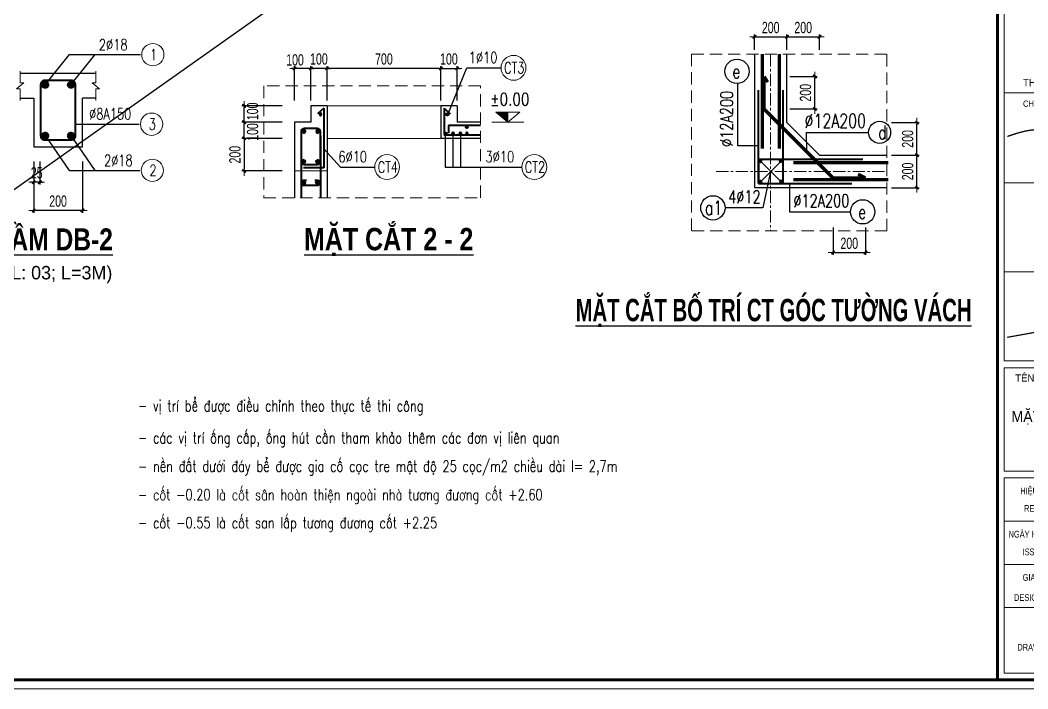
# Model space of a CAD drawing. Header units: millimetres. Extents: x 142758 to 365363, y -504867 to -449406.
# Drawn here: x 276103 to 288505, y -478817 to -470591 of the extents above; entities that cross this region are included whole.
import ezdxf
from ezdxf.enums import TextEntityAlignment as Align

# ---------------------------------------------------------------- set-up
doc = ezdxf.new("R2010")
doc.units = ezdxf.units.MM
doc.header["$LTSCALE"] = 20
doc.header["$MEASUREMENT"] = 0
doc.header["$PDMODE"] = 32
for name, pattern in [('CENTERX2', [4, 2.5, -0.5, 0.5, -0.5]), ('DASHDOT', [1, 0.5, -0.25, 0, -0.25]), ('HIDDEN', [0.375, 0.25, -0.125])]:
    doc.linetypes.add(name, pattern=pattern)
doc.layers.get('Defpoints').update_dxf_attribs({"color": 1})
for name, color, linetype, lineweight in [('06', 6, 'Continuous', 40), ('EG Net dam3', 1, 'Continuous', 70), ('EG Text2', 7, 'Continuous', 18), ('ISO', 153, 'Continuous', 13), ('LC Dim', 8, 'Continuous', 18), ('LC ISO', 153, 'Continuous', 13), ('LC MANH DUT', 35, 'HIDDEN', 5), ('LC Net dam 1', 30, 'Continuous', 30), ('LC Net dam2', 6, 'Continuous', 40), ('LC Net manh', 16, 'Continuous', 5), ('LC Net thay', 7, 'Continuous', 25), ('LC Net truc', 8, 'DASHDOT', 13), ('LC Text1', 3, 'Continuous', 20), ('LC Text2', 7, 'Continuous', 25), ('Thep', 3, 'Continuous', 40)]:
    doc.layers.add(name, color=color, linetype=linetype, lineweight=lineweight)
doc.layers.add('KCS_Plotter', color=11, linetype='Continuous', plot=False)
doc.layers.add('Khungten_LCDI', color=7, linetype='Continuous')
doc.styles.add('HOATBIF', font='hoatbif.shx', dxfattribs={"width": 0.7})
doc.styles.add('Khungten', font='VHAVAN.TTF', dxfattribs={"width": 0.9, "height": 5000})
doc.styles.add('LC 1', font='VHAVANB.TTF')
doc.styles.add('LC 3', font='vnsimli.shx', dxfattribs={"width": 0.75})
doc.styles.add('LC3', font='VHARIALB.TTF', dxfattribs={"width": 0.8})
doc.styles.add('T1', font='Vnsimli.shx', dxfattribs={"width": 0.8})
doc.styles.add('Title', font='VHBLACK.TTF', dxfattribs={"width": 0.8})
doc.styles.add('VNAVANTH', font='VHAVANB.TTF', dxfattribs={"width": 0.6})
doc.dimstyles.new('MONG', dxfattribs={"dimscale": 50, "dimtxt": 2.5, "dimasz": 0.35, "dimexe": 0.5, "dimexo": 0, "dimgap": 0.8, "dimtad": 1, "dimdec": 0, "dimzin": 0, "dimdsep": 46, "dimtxsty": 'HOATBIF', "dimblk1": 'DOT', "dimblk2": 'DOT', "dimsah": 1, "dimcen": -1, "dimdle": 1, "dimclrd": 256, "dimclre": 256, "dimclrt": 4, "dimadec": 3, "dimazin": 2, "dimtfac": 0.333333, "dimtdec": 0, "dimtix": 1, "dimtmove": 2, "dimatfit": 3, "dimldrblk": 'DOT', "dimfxl": 1, "dimtvp": 0.833333, "dimtolj": 1, "dimtzin": 0, "dimarcsym": 0})

# ---------------------------------------------------------------- blocks, each defined once
blk = doc.blocks.new('thep1')
at = {"layer": '06'}
for p, q in [((-38351, -70262), (-38267, -70346)), ((-38351, -70346), (-38267, -70262)), ((-38309, -70244), (-38309, -70364)), ((-38369, -70304), (-38249, -70304))]:
    blk.add_line(p, q, dxfattribs=at)
blk.add_circle((-38309, -70304), 60, dxfattribs=at)
blk = doc.blocks.new('DOT')
at = {"layer": 'LC Dim'}
blk.add_line((-3, 0), (3, 0), dxfattribs=at)
at = {"layer": 'LC Dim', "color": 4}
blk.add_line((-1, -1), (1, 1), dxfattribs=at)
blk.add_lwpolyline([(0.5, 1), (-1, -0.5), (-0.5, -1), (1, 0.5)], close=True, dxfattribs=at)
blk = doc.blocks.new('*D205')
at = {"layer": 'Defpoints', "color": 0, "ltscale": 2, "transparency": 16777216}
for p in [(279680, -471184), (279680, -471581), (279880, -471581)]:
    blk.add_point(p, dxfattribs=at)
at = {"layer": 'LC Dim', "lineweight": -2, "ltscale": 2, "transparency": 16777216}
for p, q in [((279660, -471184), (279641, -471184)), ((279680, -471581), (279680, -471156)), ((279880, -471184), (279680, -471184)), ((279880, -471581), (279880, -471156)), ((279899, -471184), (279919, -471184))]:
    blk.add_line(p, q, dxfattribs=at)
at = {"layer": 'LC Dim', "lineweight": -2, "ltscale": 2, "transparency": 16777216, "xscale": 19.46, "yscale": 19.46, "zscale": 19.46}
blk.add_blockref('DOT', (279680, -471184), dxfattribs=at)
at = {"layer": 'LC Dim', "lineweight": -2, "ltscale": 2, "transparency": 16777216, "xscale": 19.46, "yscale": 19.46, "zscale": 19.46, "rotation": 180}
blk.add_blockref('DOT', (279880, -471184), dxfattribs=at)
at = {"layer": 'LC Dim', "color": 4, "ltscale": 2, "transparency": 16777216, "insert": (279780, -471070), "char_height": 139, "attachment_point": 5, "style": 'HOATBIF'}
blk.add_mtext('\\A1;100', dxfattribs=at)
blk = doc.blocks.new('_Dot')
at = {"color": 0, "linetype": 'ByBlock', "lineweight": -2}
blk.add_line((-0.5, 0), (-1, 0), dxfattribs=at)
at = {"color": 0, "linetype": 'ByBlock', "const_width": 0.5}
blk.add_lwpolyline([(-0.25, 0, 1), (0.25, 0, 1)], format="xyb", close=True, dxfattribs=at)
blk = doc.blocks.new('*D206')
at = {"layer": 'Defpoints', "color": 0, "ltscale": 2, "transparency": 16777216}
for p in [(278861, -471846), (279328, -471846), (279328, -472046)]:
    blk.add_point(p, dxfattribs=at)
at = {"layer": 'LC Dim', "lineweight": -2, "ltscale": 2, "transparency": 16777216}
for p, q in [((279328, -471846), (278833, -471846)), ((278861, -472026), (278861, -471865)), ((279328, -472046), (278833, -472046))]:
    blk.add_line(p, q, dxfattribs=at)
at = {"layer": 'LC Dim', "lineweight": -2, "ltscale": 2, "transparency": 16777216, "xscale": 19.46, "yscale": 19.46, "zscale": 19.46}
for p, rotation in [((278861, -471846), 90), ((278861, -472046), 270)]:
    blk.add_blockref('DOT', p, dxfattribs=dict(at, rotation=rotation))
at = {"layer": 'LC Dim', "color": 4, "ltscale": 2, "transparency": 16777216, "insert": (278964, -471967), "char_height": 139, "attachment_point": 5, "rotation": 90, "style": 'HOATBIF'}
blk.add_mtext('\\A1;100', dxfattribs=at)
blk = doc.blocks.new('Caodo1')
at = {"layer": 'LC Text1'}
blk.add_hatch(color=256, dxfattribs=at).paths.add_polyline_path([(0, 200), (0, 0), (243, 200)])
for p, q in [((324, 0), (-324, 0)), ((0, 0), (0, 200))]:
    blk.add_line(p, q, dxfattribs=at)
blk.add_lwpolyline([(-243, 200), (243, 200), (0, 0), (0, 0)], close=True, dxfattribs=at)
at = {"layer": 'LC Text1', "style": 'T1', "width": 0.8}
blk.add_attdef('%%P0,00', text='', height=250, dxfattribs=at).set_placement((-39, 460), align=Align.MIDDLE_CENTER)
blk = doc.blocks.new('*D234')
at = {"layer": 'Defpoints', "color": 0, "ltscale": 2, "transparency": 16777216}
for p in [(279880, -471184), (279880, -471581), (281280, -471581)]:
    blk.add_point(p, dxfattribs=at)
at = {"layer": 'LC Dim', "lineweight": -2, "ltscale": 2, "transparency": 16777216}
for p, q in [((279880, -471581), (279880, -471156)), ((281260, -471184), (279899, -471184)), ((281280, -471581), (281280, -471156))]:
    blk.add_line(p, q, dxfattribs=at)
at = {"layer": 'LC Dim', "lineweight": -2, "ltscale": 2, "transparency": 16777216, "xscale": 19.46, "yscale": 19.46, "zscale": 19.46, "rotation": 180}
blk.add_blockref('DOT', (279880, -471184), dxfattribs=at)
at = {"layer": 'LC Dim', "lineweight": -2, "ltscale": 2, "transparency": 16777216, "xscale": 19.46, "yscale": 19.46, "zscale": 19.46}
blk.add_blockref('DOT', (281280, -471184), dxfattribs=at)
at = {"layer": 'LC Dim', "color": 4, "ltscale": 2, "transparency": 16777216, "insert": (280580, -471070), "char_height": 139, "attachment_point": 5, "style": 'HOATBIF'}
blk.add_mtext('\\A1;700', dxfattribs=at)
blk = doc.blocks.new('*D235')
at = {"layer": 'Defpoints', "color": 0, "ltscale": 2, "transparency": 16777216}
for p in [(281480, -471184), (281280, -471581), (281480, -471581)]:
    blk.add_point(p, dxfattribs=at)
at = {"layer": 'LC Dim', "lineweight": -2, "ltscale": 2, "transparency": 16777216}
for p, q in [((281260, -471184), (281241, -471184)), ((281280, -471581), (281280, -471156)), ((281280, -471184), (281480, -471184)), ((281480, -471581), (281480, -471156)), ((281499, -471184), (281519, -471184))]:
    blk.add_line(p, q, dxfattribs=at)
at = {"layer": 'LC Dim', "lineweight": -2, "ltscale": 2, "transparency": 16777216, "xscale": 19.46, "yscale": 19.46, "zscale": 19.46}
blk.add_blockref('DOT', (281280, -471184), dxfattribs=at)
at = {"layer": 'LC Dim', "lineweight": -2, "ltscale": 2, "transparency": 16777216, "xscale": 19.46, "yscale": 19.46, "zscale": 19.46, "rotation": 180}
blk.add_blockref('DOT', (281480, -471184), dxfattribs=at)
at = {"layer": 'LC Dim', "color": 4, "ltscale": 2, "transparency": 16777216, "insert": (281380, -471070), "char_height": 139, "attachment_point": 5, "style": 'HOATBIF'}
blk.add_mtext('\\A1;100', dxfattribs=at)
blk = doc.blocks.new('*D236')
at = {"layer": 'Defpoints', "color": 0, "ltscale": 2, "transparency": 16777216}
for p in [(278861, -471646), (279328, -471646), (279328, -471846)]:
    blk.add_point(p, dxfattribs=at)
at = {"layer": 'LC Dim', "lineweight": -2, "ltscale": 2, "transparency": 16777216}
for p, q in [((279328, -471646), (278833, -471646)), ((278861, -471826), (278861, -471665)), ((279328, -471846), (278833, -471846))]:
    blk.add_line(p, q, dxfattribs=at)
at = {"layer": 'LC Dim', "lineweight": -2, "ltscale": 2, "transparency": 16777216, "xscale": 19.46, "yscale": 19.46, "zscale": 19.46}
for p, rotation in [((278861, -471646), 90), ((278861, -471846), 270)]:
    blk.add_blockref('DOT', p, dxfattribs=dict(at, rotation=rotation))
at = {"layer": 'LC Dim', "color": 4, "ltscale": 2, "transparency": 16777216, "insert": (278964, -471713), "char_height": 139, "attachment_point": 5, "rotation": 90, "style": 'HOATBIF'}
blk.add_mtext('\\A1;100', dxfattribs=at)
blk = doc.blocks.new('*D237')
at = {"layer": 'Defpoints', "color": 0, "ltscale": 2, "transparency": 16777216}
for p in [(279480, -471184), (279480, -471581), (279680, -471581)]:
    blk.add_point(p, dxfattribs=at)
at = {"layer": 'LC Dim', "lineweight": -2, "ltscale": 2, "transparency": 16777216}
for p, q in [((279460, -471184), (279441, -471184)), ((279480, -471581), (279480, -471156)), ((279680, -471184), (279480, -471184)), ((279680, -471581), (279680, -471156)), ((279699, -471184), (279719, -471184))]:
    blk.add_line(p, q, dxfattribs=at)
at = {"layer": 'LC Dim', "lineweight": -2, "ltscale": 2, "transparency": 16777216, "xscale": 19.46, "yscale": 19.46, "zscale": 19.46}
blk.add_blockref('DOT', (279480, -471184), dxfattribs=at)
at = {"layer": 'LC Dim', "lineweight": -2, "ltscale": 2, "transparency": 16777216, "xscale": 19.46, "yscale": 19.46, "zscale": 19.46, "rotation": 180}
blk.add_blockref('DOT', (279680, -471184), dxfattribs=at)
at = {"layer": 'LC Dim', "color": 4, "ltscale": 2, "transparency": 16777216, "insert": (279486, -471081), "char_height": 139, "attachment_point": 5, "style": 'HOATBIF'}
blk.add_mtext('\\A1;100', dxfattribs=at)
blk = doc.blocks.new('TIEUDE1')
at = {"layer": 'LC Text2', "color": 7, "style": 'LC 1'}
blk.add_attdef('TIªU§Ò', text='', height=5, dxfattribs=at).set_placement((0, 0), align=Align.BOTTOM_CENTER)
blk.add_attdef('TL', text='', height=3, dxfattribs=at).set_placement((0, -2), align=Align.TOP_CENTER)
blk = doc.blocks.new('*D256')
at = {"layer": 'Defpoints', "color": 0, "ltscale": 0.001, "transparency": 16777216}
for p in [(279328, -472046), (278861, -472446), (279328, -472446)]:
    blk.add_point(p, dxfattribs=at)
at = {"layer": 'LC Dim', "lineweight": -2, "ltscale": 0.001, "transparency": 16777216}
for p, q in [((279328, -472046), (278833, -472046)), ((278861, -472065), (278861, -472426)), ((279328, -472446), (278833, -472446))]:
    blk.add_line(p, q, dxfattribs=at)
at = {"layer": 'LC Dim', "lineweight": -2, "ltscale": 0.001, "transparency": 16777216, "xscale": 19.46, "yscale": 19.46, "zscale": 19.46}
for p, rotation in [((278861, -472046), 90), ((278861, -472446), 270)]:
    blk.add_blockref('DOT', p, dxfattribs=dict(at, rotation=rotation))
at = {"layer": 'LC Dim', "color": 4, "ltscale": 0.001, "transparency": 16777216, "insert": (278747, -472246), "char_height": 139, "attachment_point": 5, "rotation": 90, "style": 'HOATBIF'}
blk.add_mtext('\\A1;200', dxfattribs=at)
blk = doc.blocks.new('*D251')
at = {"layer": 'Defpoints', "color": 0, "ltscale": 2, "transparency": 16777216}
for p in [(276270, -472330), (276870, -472330), (276270, -472932)]:
    blk.add_point(p, dxfattribs=at)
at = {"layer": 'LC Dim', "lineweight": -2, "ltscale": 2, "transparency": 16777216}
for p, q in [((276270, -472330), (276270, -472960)), ((276870, -472330), (276870, -472960)), ((276850, -472932), (276289, -472932))]:
    blk.add_line(p, q, dxfattribs=at)
at = {"layer": 'LC Dim', "lineweight": -2, "ltscale": 2, "transparency": 16777216, "xscale": 19.46, "yscale": 19.46, "zscale": 19.46, "rotation": 180}
blk.add_blockref('DOT', (276270, -472932), dxfattribs=at)
at = {"layer": 'LC Dim', "lineweight": -2, "ltscale": 2, "transparency": 16777216, "xscale": 19.46, "yscale": 19.46, "zscale": 19.46}
blk.add_blockref('DOT', (276870, -472932), dxfattribs=at)
at = {"layer": 'LC Dim', "color": 4, "ltscale": 2, "transparency": 16777216, "insert": (276570, -472818), "char_height": 139, "attachment_point": 5, "style": 'HOATBIF'}
blk.add_mtext('\\A1;200', dxfattribs=at)
blk = doc.blocks.new('*D252')
at = {"layer": 'Defpoints', "color": 0, "ltscale": 2, "transparency": 16777216}
for p in [(276270, -472330), (276345, -472330), (276270, -472584)]:
    blk.add_point(p, dxfattribs=at)
at = {"layer": 'LC Dim', "lineweight": -2, "ltscale": 2, "transparency": 16777216}
for p, q in [((276270, -472330), (276270, -472612)), ((276345, -472330), (276345, -472612)), ((276250, -472584), (276231, -472584)), ((276345, -472584), (276270, -472584)), ((276364, -472584), (276384, -472584))]:
    blk.add_line(p, q, dxfattribs=at)
at = {"layer": 'LC Dim', "lineweight": -2, "ltscale": 2, "transparency": 16777216, "xscale": 19.46, "yscale": 19.46, "zscale": 19.46}
blk.add_blockref('DOT', (276270, -472584), dxfattribs=at)
at = {"layer": 'LC Dim', "lineweight": -2, "ltscale": 2, "transparency": 16777216, "xscale": 19.46, "yscale": 19.46, "zscale": 19.46, "rotation": 180}
blk.add_blockref('DOT', (276345, -472584), dxfattribs=at)
at = {"layer": 'LC Dim', "color": 4, "ltscale": 2, "transparency": 16777216, "insert": (276307, -472470), "char_height": 139, "attachment_point": 5, "style": 'HOATBIF'}
blk.add_mtext('\\A1;25', dxfattribs=at)
blk = doc.blocks.new('NGUYEN BA QUANG')
at = {"layer": 'LC ISO', "const_width": 54}
for points in [[(-3416, -557, -0.001023), (-2231, -345, -0.008385), (-1869, -289, -0.026114), (-905, -212, -0.007166), (-491, -205, 0.001773), (-49, -203, 0.009736), (200, -197, 0.025773), (331, -186, 0.054465), (383, -173, 0.09183), (397, -166, 0.386262), (399, -152, 0.129793), (379, -135, 0.036801), (321, -108, 0.016128), (184, -59, -0.006736), (-183, 62, -0.023924), (-416, 154, -0.046785), (-684, 310, -0.041509), (-918, 503, -0.092678), (-1136, 813, -0.077778), (-1199, 1035, -0.070106), (-1196, 1141, -0.201572), (-1106, 1286, -0.091887), (-982, 1343, -0.118851), (-732, 1351, -0.227561), (-543, 1208, -0.055716), (-508, 1121, -0.035741), (-487, 1019, -0.022757), (-478, 904, -0.018678), (-477, 714, 0.005361), (-493, 294, 0.022501), (-487, 25, 0.024956), (-474, -85, 0.051878), (-451, -169, 0.084004), (-427, -209, 0.302699), (-372, -224, 0.091028), (-331, -204, 0.045769), (-285, -164, 0.031407), (-218, -87, 0.026473), (-114, 66, 0.038878), (124, 530, 0.063388), (207, 831, 0.030377), (243, 1236, 0.019395), (241, 1350, 0.050857), (231, 1429, 0.089259), (221, 1451, 0.446193), (202, 1454, 0.08967), (185, 1438, 0.048315), (156, 1388, 0.024568), (114, 1288, 0.037087), (24, 971, 0.06811), (7, 722, 0.007404), (19, 571, -0.009821), (27, 442, 0.013775), (38, 214, 0.023991), (46, 154, 0.068642), (58, 113, 0.168495), (71, 99, 0.190472), (82, 99, 0.135753), (102, 116, 0.042547), (133, 165, 0.037247), (185, 280, 0.083462), (192, 310, 0.752396), (189, 311, 0.077103), (170, 286, 0.067778), (106, 135, 0.079642), (97, 52, 0.07615), (107, 12, 0.090818), (168, -77, 0.162992), (233, -111, 0.134535), (287, -101, 0.046135), (315, -85, 0.0589), (372, -33, 0.033446), (431, 44, 0.020493), (492, 142, 0.018931), (584, 325, 0.012315), (712, 617, 0.006262), (906, 1114)], [(906, 1114, 0.006821), (929, 1272, 0.011774), (937, 1340, 0.026266), (938, 1394, 0.052103), (935, 1423, 0.076783), (930, 1436, 0.163971), (923, 1442, 0.170042), (914, 1442, 0.080479), (902, 1436, 0.05585), (881, 1417, 0.031056), (847, 1375, 0.025203), (791, 1286, 0.116129), (556, 476, 0.061974), (575, 166, 0.045365), (610, 47, 0.070676), (660, -41, 0.091415), (710, -86, 0.146905), (783, -104, 0.068448), (833, -95, 0.049636), (885, -72, 0.053986), (978, -6, 0.029209), (1056, 69, 0.021304), (1134, 162, 0.025491), (1250, 329, 0.068873), (1561, 1027, 0.01773), (1596, 1171, 0.037697), (1624, 1368, 0.029037), (1623, 1453, 0.04288), (1613, 1525, 0.066726), (1590, 1583, 0.100495), (1556, 1623, 0.111871), (1508, 1644, 0.054631), (1469, 1647, 0.041179), (1426, 1643, 0.04561), (1355, 1623, 0.04967), (1225, 1558, 0.109429), (829, 1164, 0.05047), (753, 1012, 0.368126), (1079, 156, 0.040655), (1223, 90, 0.031441), (1383, 42, 0.023503), (1557, 9, 0.017084), (1742, -10, 0.011936), (1936, -19, 0.009133), (2206, -21, 0.002915), (2480, -16)], [(274, -380, 0.002584), (99, -322, 0.004829), (-9, -289, 0.009549), (-104, -262, 0.02019), (-180, -245, 0.020391), (-210, -242, 0.037792), (-233, -241, 0.083891), (-249, -244, 0.129866), (-256, -250, 0.170647), (-258, -257, 0.074142), (-257, -264, 0.04333), (-253, -271, 0.038982), (-240, -290, 0.018381), (-209, -327, -0.006145), (-155, -388, -0.017161), (-112, -442, -0.029179), (-72, -502, -0.056277), (-39, -577, -0.025416), (-31, -610, -0.003247), (-24, -652, 0.033316), (-18, -677, 0.055631), (-12, -689, 0.087521), (-5, -698, 0.15828), (8, -703, 0.07777), (18, -702, 0.051495), (30, -698, 0.04838), (50, -685, 0.02792), (72, -667, 0.021215), (104, -635, 0.012757), (138, -596, 0.011354), (192, -528, 0.005945), (265, -430, -0.007904), (360, -301, -0.011483), (384, -270, -0.027823), (404, -249, -0.066961), (415, -240, -0.123545), (420, -238, -0.248584), (424, -240, -0.12084), (426, -246, -0.064597), (426, -260, -0.027008), (421, -289, -0.011306), (411, -326, -0.007085), (384, -419, 0.007773), (340, -569, 0.03162), (266, -923, 0.004795), (248, -1055)], [(-1368, -847, -0.004051), (-800, -737, -0.026384), (342, -582, -0.006339), (726, -556, -0.004215), (1111, -537, -0.002629), (1689, -517)]]:
    blk.add_lwpolyline(points, format="xyb", dxfattribs=at)
blk = doc.blocks.new('lcdi fix')
at = {"layer": 'Defpoints', "lineweight": 0}
blk.add_lwpolyline([(-1200, -14850), (-1200, 14850), (40800, 14850), (40800, -14850)], close=True, dxfattribs=at)
at = {"layer": 'Khungten_LCDI', "color": 5, "lineweight": 60}
blk.add_line((36600, 14650), (36600, -14650), dxfattribs=at)
at = {"layer": 'Khungten_LCDI', "color": 9, "lineweight": 15}
for p, q in [((40450, -11100), (36750, -11100)), ((40450, -12067), (36750, -12067)), ((40450, -13033), (36750, -13033))]:
    blk.add_line(p, q, dxfattribs=at)
at = {"layer": 'Khungten_LCDI', "color": 5, "lineweight": 60}
blk.add_lwpolyline([(0, -14650), (0, 14650), (40600, 14650), (40600, -14650)], close=True, dxfattribs=at)
at = {"layer": 'Khungten_LCDI', "color": 9, "lineweight": 15}
for points in [[(36750, -1522), (40450, -1522), (40450, 446), (36750, 446)], [(36750, -1522), (40450, -1522), (40450, -3535), (36750, -3535)], [(36750, -1522), (40450, -1522), (40450, -3535), (36750, -3535)], [(36750, -5526), (40450, -5526), (40450, -3535), (36750, -3535)], [(36750, -7517), (40450, -7517), (40450, -5526), (36750, -5526)], [(36750, -9983), (40450, -9983), (40450, -7667), (36750, -7667)], [(36750, -14500), (40450, -14500), (40450, -10133), (36750, -10133)]]:
    blk.add_lwpolyline(points, close=True, dxfattribs=at)
at = {"layer": 'LC ISO', "const_width": 29.4}
blk.add_lwpolyline([(36820, -2496, -0.005589), (36989, -2439, -0.022453), (37203, -2380, -0.038343), (37420, -2348, -0.012299)], format="xyb", dxfattribs=at)
at = {"layer": 'LC Net dam 1', "xscale": 0.4999999956119037, "yscale": 0.4999999956119037, "zscale": 0.4999999956119037}
blk.add_blockref('NGUYEN BA QUANG', (38525, -6710), dxfattribs=at)
at = {"color": 7}
for s, style, p in [('ths. bïi tr\xadêng giang', 'VNAVANTH', (38515, -1371)), ('tªn b¶n vÏ - drawing title', 'Khungten', (38566, -7977))]:
    blk.add_text(s, height=160, dxfattribs=dict(at, style=style)).set_placement(p, align=Align.CENTER)
at = {"color": 7, "style": 'Khungten'}
for s, height, width, p in [('chñ tr× thiÕt kÕ - designed by', 140, 0.9, (38566, -1832)), ('chñ tr× thiÕt kÕ - designed by', 140, 0.9, (38566, -1832)), ('hiÖu chØnh', 150, 0.8, (37592, -10499)), ('revision', 150, 0.8, (37592, -10891)), ('ngµy hoµn thµnh', 150, 0.8, (37654, -11466)), ('issue date', 150, 0.8, (37654, -11862)), ('giai ®o¹n', 150, 0.8, (37592, -12433)), ('design stage', 150, 0.8, (37592, -12883)), ('drawing nO', 150, 0.8, (37592, -13994))]:
    blk.add_text(s, height=height, dxfattribs=dict(at, width=width)).set_placement(p, align=Align.CENTER)
at = {"color": 7, "style": 'Khungten', "width": 0.8}
for tag, p in [('REVISION', (39499, -10746)), ('NGAYHT', (39546, -11609))]:
    blk.add_attdef(tag, text='', height=200, dxfattribs=at).set_placement(p, align=Align.CENTER)
at = {"layer": 'LC Text1', "style": 'Title', "width": 1.485915}
for tag, p, p2 in [('TENBANVE1', (36913, -8886), (40339, -8886)), ('TENBANVE2', (36913, -9562), (40339, -9562))]:
    blk.add_attdef(tag, text='', height=250, dxfattribs=at).set_placement(p, p2, align=Align.FIT)
at = {"layer": 'LC Text1', "style": 'Title', "width": 0.7}
blk.add_attdef('SOBANVE', text='', height=250, dxfattribs=at).set_placement((39562, -13896), align=Align.CENTER)
blk = doc.blocks.new('*D340')
at = {"layer": 'Defpoints', "color": 0, "ltscale": 2, "transparency": 16777216}
for p in [(286828, -472252), (287140, -472252), (286828, -472652)]:
    blk.add_point(p, dxfattribs=at)
at = {"layer": 'LC Dim', "lineweight": -2, "ltscale": 2, "transparency": 16777216}
for p, q in [((286828, -472252), (287168, -472252)), ((287140, -472632), (287140, -472271)), ((286828, -472652), (287168, -472652))]:
    blk.add_line(p, q, dxfattribs=at)
at = {"layer": 'LC Dim', "lineweight": -2, "ltscale": 2, "transparency": 16777216, "xscale": 19.46, "yscale": 19.46, "zscale": 19.46}
for p, rotation in [((287140, -472252), 90), ((287140, -472652), 270)]:
    blk.add_blockref('DOT', p, dxfattribs=dict(at, rotation=rotation))
at = {"layer": 'LC Dim', "color": 4, "ltscale": 2, "transparency": 16777216, "insert": (287026, -472452), "char_height": 139, "attachment_point": 5, "rotation": 90, "style": 'HOATBIF'}
blk.add_mtext('\\A1;200', dxfattribs=at)
blk = doc.blocks.new('*D341')
at = {"layer": 'Defpoints', "color": 0, "ltscale": 2, "transparency": 16777216}
for p in [(286828, -471852), (287140, -471852), (286828, -472252)]:
    blk.add_point(p, dxfattribs=at)
at = {"layer": 'LC Dim', "lineweight": -2, "ltscale": 2, "transparency": 16777216}
for p, q in [((286828, -471852), (287168, -471852)), ((287140, -472232), (287140, -471871)), ((286828, -472252), (287168, -472252))]:
    blk.add_line(p, q, dxfattribs=at)
at = {"layer": 'LC Dim', "lineweight": -2, "ltscale": 2, "transparency": 16777216, "xscale": 19.46, "yscale": 19.46, "zscale": 19.46}
for p, rotation in [((287140, -471852), 90), ((287140, -472252), 270)]:
    blk.add_blockref('DOT', p, dxfattribs=dict(at, rotation=rotation))
at = {"layer": 'LC Dim', "color": 4, "ltscale": 2, "transparency": 16777216, "insert": (287026, -472052), "char_height": 139, "attachment_point": 5, "rotation": 90, "style": 'HOATBIF'}
blk.add_mtext('\\A1;200', dxfattribs=at)
blk = doc.blocks.new('*D342')
at = {"layer": 'Defpoints', "color": 0, "ltscale": 2, "transparency": 16777216}
for p in [(285540, -470797), (285140, -470958), (285540, -470958)]:
    blk.add_point(p, dxfattribs=at)
at = {"layer": 'LC Dim', "lineweight": -2, "ltscale": 2, "transparency": 16777216}
for p, q in [((285140, -470958), (285140, -470769)), ((285159, -470797), (285520, -470797)), ((285540, -470958), (285540, -470769))]:
    blk.add_line(p, q, dxfattribs=at)
at = {"layer": 'LC Dim', "lineweight": -2, "ltscale": 2, "transparency": 16777216, "xscale": 19.46, "yscale": 19.46, "zscale": 19.46, "rotation": 180}
blk.add_blockref('DOT', (285140, -470797), dxfattribs=at)
at = {"layer": 'LC Dim', "lineweight": -2, "ltscale": 2, "transparency": 16777216, "xscale": 19.46, "yscale": 19.46, "zscale": 19.46}
blk.add_blockref('DOT', (285540, -470797), dxfattribs=at)
at = {"layer": 'LC Dim', "color": 4, "ltscale": 2, "transparency": 16777216, "insert": (285340, -470683), "char_height": 139, "attachment_point": 5, "style": 'HOATBIF'}
blk.add_mtext('\\A1;200', dxfattribs=at)
blk = doc.blocks.new('*D343')
at = {"layer": 'Defpoints', "color": 0, "ltscale": 2, "transparency": 16777216}
for p in [(285940, -470797), (285540, -470958), (285940, -470958)]:
    blk.add_point(p, dxfattribs=at)
at = {"layer": 'LC Dim', "lineweight": -2, "ltscale": 2, "transparency": 16777216}
for p, q in [((285540, -470958), (285540, -470769)), ((285559, -470797), (285920, -470797)), ((285940, -470958), (285940, -470769))]:
    blk.add_line(p, q, dxfattribs=at)
at = {"layer": 'LC Dim', "lineweight": -2, "ltscale": 2, "transparency": 16777216, "xscale": 19.46, "yscale": 19.46, "zscale": 19.46, "rotation": 180}
blk.add_blockref('DOT', (285540, -470797), dxfattribs=at)
at = {"layer": 'LC Dim', "lineweight": -2, "ltscale": 2, "transparency": 16777216, "xscale": 19.46, "yscale": 19.46, "zscale": 19.46}
blk.add_blockref('DOT', (285940, -470797), dxfattribs=at)
at = {"layer": 'LC Dim', "color": 4, "ltscale": 2, "transparency": 16777216, "insert": (285740, -470683), "char_height": 139, "attachment_point": 5, "style": 'HOATBIF'}
blk.add_mtext('\\A1;200', dxfattribs=at)
blk = doc.blocks.new('*D344')
at = {"layer": 'Defpoints', "color": 0, "ltscale": 2, "transparency": 16777216}
for p in [(286107, -473141), (286507, -473141), (286507, -473450)]:
    blk.add_point(p, dxfattribs=at)
at = {"layer": 'LC Dim', "lineweight": -2, "ltscale": 2, "transparency": 16777216}
for p, q in [((286107, -473141), (286107, -473478)), ((286507, -473141), (286507, -473478)), ((286127, -473450), (286488, -473450))]:
    blk.add_line(p, q, dxfattribs=at)
at = {"layer": 'LC Dim', "lineweight": -2, "ltscale": 2, "transparency": 16777216, "xscale": 19.46, "yscale": 19.46, "zscale": 19.46, "rotation": 180}
blk.add_blockref('DOT', (286107, -473450), dxfattribs=at)
at = {"layer": 'LC Dim', "lineweight": -2, "ltscale": 2, "transparency": 16777216, "xscale": 19.46, "yscale": 19.46, "zscale": 19.46}
blk.add_blockref('DOT', (286507, -473450), dxfattribs=at)
at = {"layer": 'LC Dim', "color": 4, "ltscale": 2, "transparency": 16777216, "insert": (286307, -473337), "char_height": 139, "attachment_point": 5, "style": 'HOATBIF'}
blk.add_mtext('\\A1;200', dxfattribs=at)
blk = doc.blocks.new('*D345')
at = {"layer": 'Defpoints', "color": 0, "ltscale": 2, "transparency": 16777216}
for p in [(285574, -471284), (285883, -471284), (285574, -471684)]:
    blk.add_point(p, dxfattribs=at)
at = {"layer": 'LC Dim', "lineweight": -2, "ltscale": 2, "transparency": 16777216}
for p, q in [((285574, -471284), (285911, -471284)), ((285883, -471665), (285883, -471304)), ((285574, -471684), (285911, -471684))]:
    blk.add_line(p, q, dxfattribs=at)
at = {"layer": 'LC Dim', "lineweight": -2, "ltscale": 2, "transparency": 16777216, "xscale": 19.46, "yscale": 19.46, "zscale": 19.46}
for p, rotation in [((285883, -471284), 90), ((285883, -471684), 270)]:
    blk.add_blockref('DOT', p, dxfattribs=dict(at, rotation=rotation))
at = {"layer": 'LC Dim', "color": 4, "ltscale": 2, "transparency": 16777216, "insert": (285769, -471484), "char_height": 139, "attachment_point": 5, "rotation": 90, "style": 'HOATBIF'}
blk.add_mtext('\\A1;200', dxfattribs=at)

msp = doc.modelspace()

# ---------------------------------------------------------------- hatches: boundary and pattern name
at = {"layer": 'EG Net dam3'}
for points in [[(276441, -471387.1, -1), (276381, -471387.1, -1)], [(276698.4, -471387.1, 1), (276758.4, -471387.1, 1)], [(276441, -472012, 1), (276381, -472012, 1)], [(276698.4, -472012, -1), (276758.4, -472012, -1)]]:
    msp.add_hatch(color=256, dxfattribs=at).paths.add_polyline_path(points)

# ---------------------------------------------------------------- linework, layer by layer
for p, q in [((285233.9, -471011.3), (285233.9, -472171.3)), ((285445.1, -471011.3), (285445.1, -472171.3)), ((285259.5, -471684.7), (285259.5, -471284.1)), ((285259.5, -471284.1), (285301.2, -471351.9)), ((285259.5, -471684.7), (286106.4, -472531.6)), ((286786.5, -472346), (285619.8, -472346)), ((286507.1, -472531.6), (286416, -472486.1)), ((286786.5, -472557.2), (285619.8, -472557.2)), ((286106.4, -472531.6), (286507.1, -472531.6))]:
    msp.add_line(p, q, dxfattribs=at)
for centre in [(276411, -471387.1), (276728.4, -471387.1), (276411, -472012), (276728.4, -472012)]:
    msp.add_circle(centre, 30, dxfattribs=at)
at = {"layer": 'EG Text2', "ltscale": 100}
for centre, radius in [((277736.1, -471015.7), 137), ((282174.8, -471177.6), 153.1), ((277720.6, -471871.2), 137), ((280619.5, -472398.3), 153.1), ((282429.9, -472398.3), 153.1), ((277729.9, -472439), 137)]:
    msp.add_circle(centre, radius, dxfattribs=at)
at = {"layer": 'ISO'}
msp.add_line((276775.4, -471871.2), (277567.6, -471871.2), dxfattribs=at)
at = {"layer": 'KCS_Plotter', "ltscale": 2}
msp.add_line((267341.3, -478816.8), (290441.3, -462481.8), dxfattribs=at)
at = {"layer": 'LC Dim', "ltscale": 2}
for p, q in [((285212.5, -472324.3), (285466.9, -472578.6)), ((285212.5, -472578.9), (285466.9, -472324.6)), ((281395.4, -472398.3), (282276.8, -472398.3))]:
    msp.add_line(p, q, dxfattribs=at)
at = {"layer": 'LC MANH DUT', "ltscale": 200}
msp.add_line((279479.8, -472445.8), (279879.8, -472445.8), dxfattribs=at)
msp.add_line((279479.8, -472445.8), (279879.8, -472445.8), dxfattribs=at)
at = {"layer": 'LC MANH DUT', "ltscale": 30}
for points in [[(284365.9, -471011.3), (286769.9, -471011.3), (286769.9, -473183), (284365.9, -473183)], [(281769.9, -471399.2), (279101.2, -471399.2), (279101.2, -472776.6), (281769.9, -472776.6)]]:
    msp.add_lwpolyline(points, close=True, dxfattribs=at)
at = {"layer": 'LC Net dam2'}
for p, q in [((285191.2, -472599.9), (285191.2, -471452.5)), ((285487.8, -471452.5), (285487.8, -472599.9)), ((279839.5, -471675.2), (279762.5, -471743.1)), ((279839.5, -471675.2), (279839.5, -472407.9)), ((281320.2, -471675.2), (281320.2, -472005.5)), ((281320.2, -471675.2), (281397.2, -471743.1)), ((281769.9, -471886.2), (281374.3, -471886.2)), ((281374.3, -471886.2), (281374.3, -471980.3)), ((279559.5, -472014.8), (279559.5, -472776.6)), ((279800.2, -472014.8), (279800.2, -472776.6)), ((281769.9, -472005.5), (281320.2, -472005.5)), ((286472.6, -472303.3), (285191.2, -472303.3)), ((285191.2, -472303.3), (285191.2, -472599.9)), ((279839.5, -472407.9), (279590.9, -472407.9)), ((285191.2, -472599.9), (286338.6, -472599.9))]:
    msp.add_line(p, q, dxfattribs=at)
msp.add_lwpolyline([(276404.7, -472064.6), (276734.7, -472064.6, 0.4142136), (276784.7, -472014.6), (276784.7, -471384.4, 0.4142136), (276734.7, -471334.4), (276404.7, -471334.4, 0.4142136), (276354.7, -471384.4), (276354.7, -472014.6, 0.4142136)], format="xyb", close=True, dxfattribs=at)
at = {"layer": 'LC Net dam2', "ltscale": 2}
msp.add_lwpolyline([(279597.1, -472366.2), (279762.6, -472366.2, 0.4142136), (279800.2, -472328.6), (279800.2, -471963.1, 0.4142136), (279762.6, -471925.5), (279597.1, -471925.5, 0.4142136), (279559.5, -471963.1), (279559.5, -472328.6, 0.4142136)], format="xyb", close=True, dxfattribs=at)
at = {"layer": 'LC Net dam2'}
msp.add_lwpolyline([(279625.6, -472563.8), (279589.6, -472563.8, 1), (279589.6, -472621.4), (279765.4, -472621.4, 1), (279765.4, -472563.8), (279729.4, -472563.8)], format="xyb", dxfattribs=at)
msp.add_lwpolyline([(279625.6, -472563.8), (279589.6, -472563.8, 1), (279589.6, -472621.4), (279765.4, -472621.4, 1), (279765.4, -472563.8), (279729.4, -472563.8)], format="xyb", dxfattribs=at)
at = {"layer": 'LC Net manh', "ltscale": 2}
for p, q in [((279879.8, -471645.8), (281279.8, -471645.8)), ((281279.8, -472045.8), (279879.8, -472045.8))]:
    msp.add_line(p, q, dxfattribs=at)
at = {"layer": 'LC Net manh'}
for points in [[(276104.7, -471579.1), (276104.7, -471435.4), (276059.7, -471435.4), (276149.7, -471363.4), (276104.7, -471363.4), (276104.7, -471219.4)], [(277034.7, -471579.1), (277034.7, -471435.4), (277079.7, -471435.4), (276989.7, -471363.4), (277034.7, -471363.4), (277034.7, -471219.4)]]:
    msp.add_lwpolyline(points, dxfattribs=at)
at = {"layer": 'LC Net thay'}
for p, q in [((285139.5, -471011.3), (285139.5, -472651.6)), ((285539.5, -471851.6), (285539.5, -471011.3)), ((277034.7, -471249.4), (276104.7, -471249.4)), ((276104.7, -471549.1), (276269.7, -471549.1)), ((276269.7, -471549.1), (276269.7, -472149.6)), ((276869.7, -472149.6), (276869.7, -471549.1)), ((277034.7, -471549.1), (276869.7, -471549.1)), ((279679.8, -471645.8), (279679.8, -471845.8)), ((279879.8, -471645.8), (279679.8, -471645.8)), ((279879.8, -471645.8), (279879.8, -472776.6)), ((281279.8, -471645.8), (281279.8, -472045.8)), ((281479.8, -471645.8), (281279.8, -471645.8)), ((281479.8, -471645.8), (281479.8, -471845.8)), ((279479.8, -471845.8), (279479.8, -472776.6)), ((279679.8, -471845.8), (279479.8, -471845.8)), ((281769.9, -471845.8), (281479.8, -471845.8)), ((285539.5, -471851.6), (285939.5, -472251.6)), ((281769.9, -472045.8), (281279.8, -472045.8)), ((276269.7, -472149.6), (276869.7, -472149.6)), ((285939.5, -472251.6), (286769.9, -472251.6)), ((285139.5, -472651.6), (286769.9, -472651.6))]:
    msp.add_line(p, q, dxfattribs=at)
at = {"layer": 'LC Net truc', "linetype": 'CENTERX2', "ltscale": 3}
for p, q in [((285339.5, -471011.3), (285339.5, -473183)), ((284670, -472451.6), (286769.9, -472451.6))]:
    msp.add_line(p, q, dxfattribs=at)
at = {"layer": 'LC Text2', "ltscale": 100}
for centre, radius in [((284925.6, -471221.1), 149.6), ((286679.9, -471971.7), 136), ((284628.5, -472900), 149.6), ((286472.3, -472949.1), 149.6)]:
    msp.add_circle(centre, radius, dxfattribs=at)

# ---------------------------------------------------------------- block references
at = {"layer": 'LC Net thay'}
ref = msp.add_blockref('lcdi fix', (268001.3, -470649.3), dxfattribs=dict(at, xscale=0.55, yscale=0.55, zscale=0.55))
ref.add_attrib('TENBANVE1', 'MÆT C¾T kÕt cÊu bÓ ', dxfattribs={"layer": 'LC Text1', "height": 137.5, "style": 'Title', "width": 0.800176}).set_placement((288303.3, -475536.4), (290187.9, -475536.4), align=Align.FIT)
at = {"layer": 'LC Text1'}
ref = msp.add_blockref('Caodo1', (282105.5, -471845.8), dxfattribs=dict(at, xscale=-0.6120766457405166, yscale=0.6120766457405166, zscale=0.6120766457405166))
ref.add_attrib('%%P0,00', '%%p0.00', dxfattribs={"layer": 'LC Text2', "color": 4, "height": 153.02, "style": 'T1', "width": 0.8}).set_placement((282129.4, -471564.6), align=Align.MIDDLE_CENTER)
at = {"layer": 'LC Text2'}
ref = msp.add_blockref('TIEUDE1', (276504.9, -473504.8), dxfattribs=dict(at, xscale=55.00000000010631, yscale=55.00000000010631, zscale=55.00000000010631))
ref.add_attrib('TIªU§Ò', '%%UdÇm dB-2', dxfattribs={"color": 7, "height": 270.843, "style": 'LC3', "width": 0.8}).set_placement((276504.9, -473504.8), align=Align.BOTTOM_CENTER)
ref.add_attrib('TL', '(SL: 03; L=3M)', dxfattribs={"color": 7, "height": 165, "style": 'LC 1'}).set_placement((276504.9, -473614.8), align=Align.TOP_CENTER)
ref = msp.add_blockref('TIEUDE1', (280632.5, -473504.5), dxfattribs=dict(at, xscale=55.88, yscale=55.88, zscale=55.88))
ref.add_attrib('TIªU§Ò', '%%UmÆt C¾T 2 - 2', dxfattribs={"color": 7, "height": 275.176, "style": 'LC3', "width": 0.8}).set_placement((280638.5, -473504.5), align=Align.BOTTOM_CENTER)
ref = msp.add_blockref('TIEUDE1', (285375.4, -474377.3), dxfattribs=dict(at, xscale=61.20766457416995, yscale=61.20766457416995, zscale=61.20766457416995))
ref.add_attrib('TIªU§Ò', '%%UMÆT C¾T Bè TRÝ Ct gãc T¦êNG V¸CH', dxfattribs={"color": 7, "height": 275, "style": 'LC3', "width": 0.65}).set_placement((285375.4, -474377.3), align=Align.BOTTOM_CENTER)
at = {"layer": 'Thep'}
for p, xscale, yscale, zscale, rotation in [((288625.5, -487947.7), -0.2303999999910594, 0.2303999999910594, 0.2303999999910594, 180), ((272534.2, -487947.7), 0.2303999999910594, 0.2303999999910594, 0.2303999999910594, 180), ((272774, -488102.3), 0.2303999999910594, 0.2303999999910594, 0.2303999999910594, 180), ((292303.5, -495656.3), -0.3317759999871255, 0.3317759999871255, 0.3317759999871255, 180), ((267056.2, -495656.3), 0.3317759999871255, 0.3317759999871255, 0.3317759999871255, 180), ((302085.5, -463130.1), -0.2399999999906868, 0.2400000000372529, 0.24, 270), ((268593.6, -463130.1), 0.2399999999906868, 0.2399999999906868, 0.2399999999906868, 90.00000000000001), ((304900.8, -458799.5), -0.3599999999860302, 0.3599999999860302, 0.3599999999860302, 270), ((254454.2, -458799.5), 0.3599999999860302, 0.3599999999860302, 0.3599999999860302, 90.00000000000001), ((302085.5, -481773.1), 0.2399999999906868, 0.2399999999906868, 0.2399999999906868, 269.9999999999985), ((268593.6, -481773.1), -0.2399999999906868, 0.2400000000372529, 0.24, 90.00000000000152)]:
    msp.add_blockref('thep1', p, dxfattribs=dict(at, xscale=xscale, yscale=yscale, zscale=zscale, rotation=rotation))
for p, xscale, yscale, zscale in [((292303.5, -448635.4), 0.3317759999871255, 0.3317759999871255, 0.3317759999871255), ((267056.2, -448635.4), -0.3317759999871255, 0.3317759999871255, 0.3317759999871255), ((290167.3, -455787.2), 0.2303999999910594, 0.2303999999910594, 0.2303999999910594), ((272604.7, -455787.2), -0.2303999999910594, 0.2303999999910594, 0.2303999999910594), ((272694.8, -455787.2), -0.2303999999910594, 0.2303999999910594, 0.2303999999910594), ((272774, -455787.2), -0.2303999999910594, 0.2303999999910594, 0.2303999999910594)]:
    msp.add_blockref('thep1', p, dxfattribs=dict(at, xscale=xscale, yscale=yscale, zscale=zscale))

# ---------------------------------------------------------------- texts
at = {"layer": 'LC Text1', "color": 3, "style": 'LC 3', "width": 0.75}
for s, p in [('- vÞ trÝ bÓ ®\xadîc ®iÒu chØnh theo thùc tÕ thi c«ng', (277552.7, -475403.4)), ('- c¸c vÞ trÝ èng cÊp, èng hót cÇn tham kh¶o thªm c¸c ®¬n vÞ liªn quan', (277552.7, -475797.2)), ('- nÒn ®Êt d\xadíi ®¸y bÓ ®\xadîc gia cè cäc tre mËt ®é 25 cäc/m2 chiÒu dµi l= 2,7m', (277552.7, -476146.8)), ('- cèt -0.20 lµ cèt s©n hoµn thiÖn ngoµi nhµ t\xad¬ng ®\xad¬ng cèt +2.60', (277552.7, -476496.3)), ('- cèt -0.55 lµ cèt san lÊp t\xad¬ng ®\xad¬ng cèt +2.25', (277552.7, -476841.5))]:
    msp.add_text(s, height=137.017, dxfattribs=at).set_placement(p)
at = {"layer": 'LC Text2', "linetype": 'ByBlock', "style": 'LC 3', "width": 0.75}
for s, height, p in [('2%%C18', 137, (277072.2, -470962.1)), ('1%%C10', 137, (281624.5, -471118.9)), ('%%C8A150', 137, (276951.6, -471812.5)), ('%%C12A200', 170.02, (285757.7, -471915.3)), ('2%%C18', 137, (277135.7, -472385.3)), ('6%%C10', 137, (280020, -472339.5)), ('3%%C10', 137, (281830.4, -472339.5)), ('4%%C12', 155.3, (284816.2, -472840.8)), ('%%C12A200', 155.3, (285618.6, -472889.9))]:
    msp.add_text(s, height=height, dxfattribs=at).set_placement(p)
at = {"layer": 'LC Text2', "ltscale": 100, "style": 'LC 3', "width": 0.75}
for s, height, p in [('1', 137, (277744.8, -471015.7)), ('CT3', 137, (282183.5, -471177.6)), ('e', 170.8, (284917.1, -471221.1)), ('3', 137, (277729.3, -471871.2)), ('d', 170.8, (286715.1, -471971.5)), ('2', 137, (277738.6, -472439)), ('CT4', 137, (280628.1, -472398.3)), ('CT2', 137, (282438.5, -472398.3)), ('a1', 170.83, (284636.9, -472900)), ('e', 170.8, (286463.9, -472949.1))]:
    msp.add_text(s, height=height, dxfattribs=at).set_placement(p, align=Align.MIDDLE_CENTER)
at = {"layer": 'LC Text2', "linetype": 'ByBlock', "style": 'LC 3', "width": 0.75}
msp.add_text('%%C12A200', height=155.3, rotation=90, dxfattribs=at).set_placement((284875.8, -472150.3))

# ---------------------------------------------------------------- dimensions: what is measured, and where the dimension line sits
at = {"layer": 'LC Dim', "ltscale": 2}
for base, p1, p2, override, picture, middle in [((285539.5, -470796.6), (285139.5, -470958.3), (285539.5, -470958.3), {"dimscale": 55.6, "dimlfac": 0.5}, '*D342', (285339.5, -470682.6)), ((285939.5, -470796.6), (285539.5, -470958.3), (285939.5, -470958.3), {"dimscale": 55.6, "dimlfac": 0.5}, '*D343', (285739.5, -470682.6)), ((276269.7, -472931.7), (276869.7, -472330.2), (276269.7, -472330.2), {"dimscale": 55.6, "dimlfac": 0.333333}, '*D251', (276569.7, -472817.8)), ((286507.1, -473450.5), (286107.1, -473141.2), (286507.1, -473141.2), {"dimscale": 55.6, "dimlfac": 0.5}, '*D344', (286307.1, -473336.5))]:
    dim = msp.add_linear_dim(base=base, p1=p1, p2=p2, dimstyle='MONG', override=override, dxfattribs=at)
    dim.commit()
    dim.dimension.update_dxf_attribs({"geometry": picture, "text_midpoint": middle})
for base, p1, p2, angle, picture, middle in [((279479.8, -471183.7), (279679.8, -471580.6), (279479.8, -471580.6), 180, '*D237', (279486.4, -471081.2)), ((278861.1, -471645.8), (279328.1, -471845.8), (279328.1, -471645.8), 90, '*D236', (278963.6, -471712.6)), ((278861.1, -471845.8), (279328.1, -472045.8), (279328.1, -471845.8), 90, '*D206', (278963.6, -471967.2))]:
    dim = msp.add_linear_dim(base=base, p1=p1, p2=p2, angle=angle, dimstyle='MONG', override={"dimscale": 55.6, "dimlfac": 0.5}, dxfattribs=at)
    dim.commit()
    dim.dimension.update_dxf_attribs({"geometry": picture, "text_midpoint": middle, "dimtype": 160})
for base, p1, p2, angle, override, picture, middle in [((279679.8, -471183.7), (279879.8, -471580.6), (279679.8, -471580.6), 180, {"dimscale": 55.6, "dimlfac": 0.5}, '*D205', (279779.8, -471069.7)), ((279879.8, -471183.7), (281279.8, -471580.6), (279879.8, -471580.6), 180, {"dimscale": 55.6, "dimlfac": 0.5}, '*D234', (280579.8, -471069.7)), ((281479.8, -471183.7), (281279.8, -471580.6), (281479.8, -471580.6), 180, {"dimscale": 55.6, "dimlfac": 0.5}, '*D235', (281379.8, -471069.7)), ((285882.8, -471284.1), (285573.6, -471684.1), (285573.6, -471284.1), 90, {"dimscale": 55.6, "dimlfac": 0.5}, '*D345', (285768.9, -471484.1)), ((287140.3, -471851.6), (286828, -472251.6), (286828, -471851.6), 90, {"dimscale": 55.6, "dimlfac": 0.5}, '*D341', (287026.3, -472051.6)), ((287140.3, -472251.6), (286828, -472651.6), (286828, -472251.6), 90, {"dimscale": 55.6, "dimlfac": 0.5}, '*D340', (287026.3, -472451.6)), ((276269.7, -472584.2), (276344.7, -472330.2), (276269.7, -472330.2), 180, {"dimscale": 55.6, "dimlfac": 0.333333}, '*D252', (276307.2, -472470.3))]:
    dim = msp.add_linear_dim(base=base, p1=p1, p2=p2, angle=angle, dimstyle='MONG', override=override, dxfattribs=at)
    dim.commit()
    dim.dimension.update_dxf_attribs({"geometry": picture, "text_midpoint": middle})
at = {"layer": 'LC Dim', "ltscale": 0.001}
dim = msp.add_linear_dim(base=(278861.1, -472445.8), p1=(279327.7, -472045.8), p2=(279327.7, -472445.8), angle=90, dimstyle='MONG', override={"dimscale": 55.6, "dimlfac": 0.5}, dxfattribs=at)
dim.commit()
dim.dimension.update_dxf_attribs({"geometry": '*D256', "text_midpoint": (278747.1, -472245.8)})

# ---------------------------------------------------------------- leaders
at = {"layer": 'LC Dim', "ltscale": 2}
for points, override in [([(276411, -471387.1), (276711.9, -471015.7), (277583.1, -471015.7)], {"dimscale": 55.6}), ([(276728.4, -471387.1), (277028.2, -471015.7), (277583.1, -471015.7)], {"dimscale": 55.6}), ([(281366.2, -471750.1), (281601.7, -471177.6), (282021.8, -471177.6)], {"dimscale": 55.6, "dimlfac": 0.5}), ([(276784.7, -471871.2), (277567.6, -471871.2)], {"dimscale": 55.6}), ([(276411, -472012), (276705.7, -472439), (277576.9, -472439)], {"dimscale": 55.6}), ([(276727.3, -472012), (277022, -472439), (277576.9, -472439)], {"dimscale": 55.6}), ([(281334.9, -471985.2), (281334.9, -472398.3), (282276.8, -472398.3)], {"dimscale": 55.6, "dimlfac": 0.5}), ([(281428, -471985.2), (281428, -472398.3), (282276.8, -472398.3)], {"dimscale": 55.6, "dimlfac": 0.5}), ([(281521.2, -471985.2), (281521.2, -472398.3), (282276.8, -472398.3)], {"dimscale": 55.6, "dimlfac": 0.5}), ([(279839.5, -472175.6), (280046.4, -472398.3), (280466.4, -472398.3)], {"dimscale": 55.6, "dimlfac": 0.5})]:
    msp.add_leader(points, dimstyle='MONG', override=override, dxfattribs=at)
for points in [[(285191.2, -472138.3), (284936.1, -472138.3), (284935.1, -471370.4)], [(285784.3, -472211.4), (285781.6, -471975.1), (286544, -471974.5)], [(285339.5, -472451.6), (285242.5, -472900.7), (284778, -472900)], [(285570.5, -472599.9), (285570.5, -472949.8), (286322.7, -472949.1)]]:
    msp.add_leader(points, dimstyle='MONG', dxfattribs=at)

doc.saveas('drawing.dxf')
